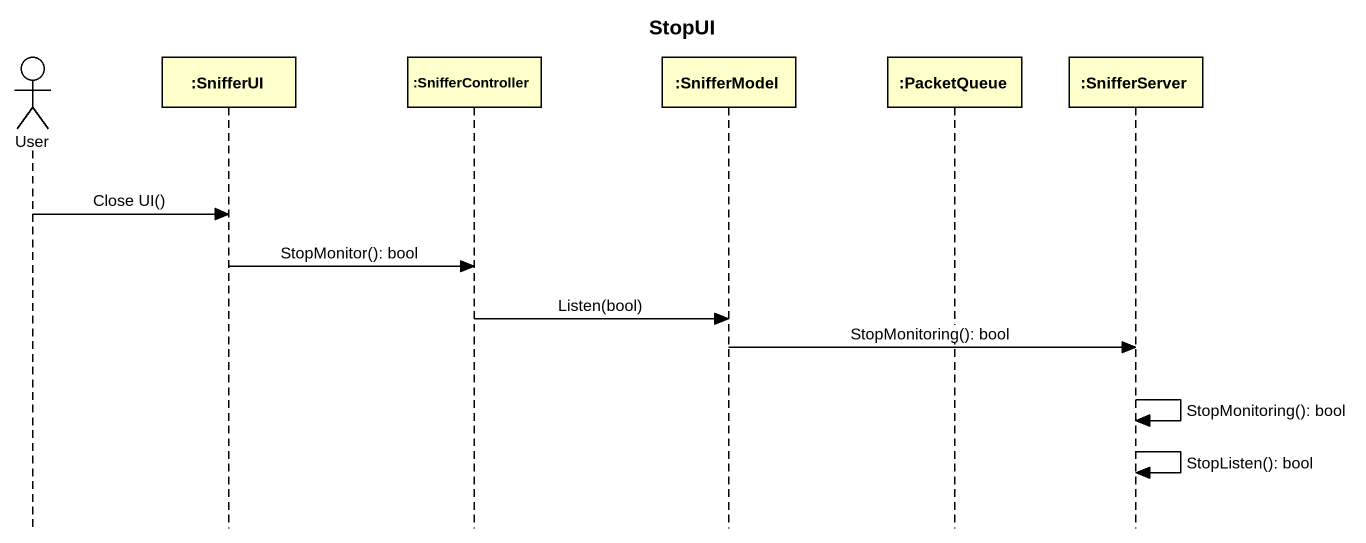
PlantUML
@startuml
title StopUI
hide footbox
actor User
participant ":SnifferUI" as SnifferUI
participant ":SnifferController" as SnifferController
participant ":SnifferModel" as SnifferModel
participant ":PacketQueue" as PacketQueue
participant ":SnifferServer" as SnifferServer

User -> SnifferUI : Close UI()
SnifferUI -> SnifferController : StopMonitor(): bool
SnifferController -> SnifferModel : Listen(bool)
SnifferModel -> SnifferServer : StopMonitoring(): bool
SnifferServer -> SnifferServer : StopMonitoring(): bool
SnifferServer -> SnifferServer : StopListen(): bool
@enduml
